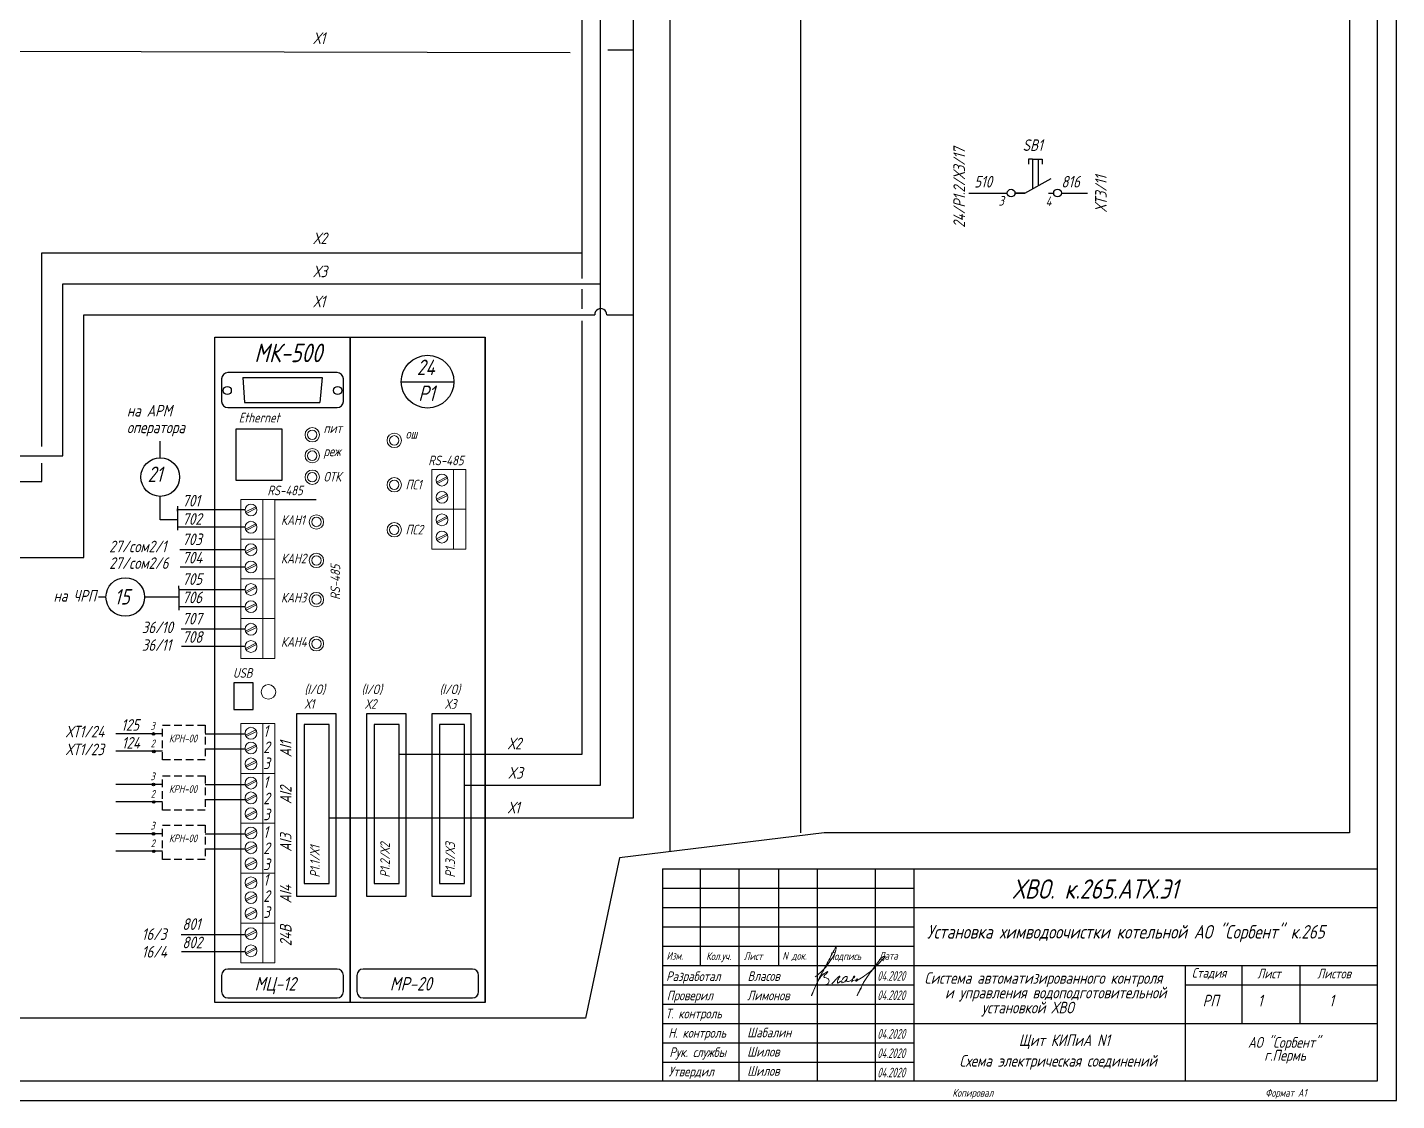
# Model space of a CAD drawing. Header units: millimetres. Extents: x 2155 to 4370, y 1157 to 1761.
# Drawn here: x 4015.6 to 4370, y 1167.2 to 1444.9 of the extents above; entities that cross this region are included whole.
import ezdxf

# ---------------------------------------------------------------- set-up
doc = ezdxf.new("R2010")
doc.units = ezdxf.units.MM
doc.linetypes.add('HIDDEN', pattern=[0.375, 0.25, -0.125])
doc.layers.add('MAIN', color=7, linetype='Continuous', lineweight=50)
doc.layers.add('Текст', color=7, linetype='Continuous', lineweight=50)
for name, color, linetype in [('TEXT', 250, 'Continuous'), ('АСУТП', 7, 'Continuous'), ('проводка', 184, 'Continuous')]:
    doc.layers.add(name, color=color, linetype=linetype)
doc.styles.add('GOST тип А', font='GOST_A.TTF', dxfattribs={"oblique": 15})
doc.styles.add('ROMANC', font='GOST_A.TTF', dxfattribs={"oblique": 15, "height": 3})
doc.styles.get("Standard").update_dxf_attribs({"font": 'GOST_A.TTF', "width": 0.8, "oblique": 15, "height": 3})

# ---------------------------------------------------------------- blocks, each defined once
blk = doc.blocks.new('Власов')
at = {"layer": 'проводка', "lineweight": 18}
for points in [[(-0.58, 2.47), (1.27, 4.07), (2.73, 5.82), (3.82, 7.33), (4.64, 9.02), (4.84, 10.28), (4.04, 8.93), (3.16, 7.2), (1.39, 3.86), (0.52, 2.26), (-1.55, -2.37), (-0.72, -0.35), (0.34, 1.8), (1.73, 3.31), (2.62, 3.78), (2.31, 3.3), (1.91, 2.96), (1.61, 2.44), (2.21, 2.21), (2.85, 1.83), (2.99, 1.4), (2.77, 0.75), (2.36, 0.49), (2.18, 0.43), (2.07, 0.4), (1.98, 0.4)], [(3.73, 0.66), (4.37, 1.39), (4.91, 2.01), (5.22, 2.29), (5.78, 2.66), (5.59, 2.28), (5.16, 1.05), (5.19, 0.9), (5.7, 1.1), (6.25, 1.38), (6.27, 1.2), (6.3, 1.02), (7.02, 1.21), (7.63, 2.13), (7.63, 2.52), (6.76, 2.22), (6.42, 1.7)]]:
    blk.add_spline(points, degree=3, dxfattribs=at)
for points, knots in [([(9.73, 1.6), (9.73, 1.6), (10.28, 1.61), (10.33, 1.73), (10.3, 1.95), (10.1, 1.88), (9.94, 1.44), (9.82, 1.2), (10.65, 1.75), (14.06, 4.01), (14.83, 4.98), (18.2, 8.2), (16.58, 7.61), (15.42, 5.89), (12.84, 2.54), (12.14, 1.35), (11.17, -0.37), (10.2, -2.51), (10.72, -1.41), (10.96, -1), (11.17, -0.6), (11.31, -0.38), (11.4, -0.29)], [5.202172, 5.202172, 5.202172, 5.202172, 5.207482, 5.981017, 6.074049, 6.477149, 7.534813, 8.416864, 10.873297, 16.080912, 19.105162, 21.731982, 23.469351, 25.755203, 29.311429, 34.513333, 38.416271, 38.862024, 39.053994, 43.961574, 49.897464, 51.239132, 51.239132, 51.239132, 51.239132]), ([(7.53, 1.66), (7.5, 1.54), (7.54, 1.28), (8.01, 1.24), (8.83, 1.57), (9.1, 2.08), (9.9, 2.69), (9.43, 2.64), (9.3, 2.52), (9.14, 2.21), (9.04, 1.25), (8.71, 1.13), (8.92, 1.39), (9.3, 1.54), (9.6, 1.6)], [0, 0, 0, 0, 0.614094, 1.118723, 1.807789, 3.045572, 4.744461, 5.191863, 5.576495, 6.389957, 8.441618, 9.345517, 10.182193, 10.758393, 10.758393, 10.758393, 10.758393])]:
    blk.add_open_spline(points, degree=3, knots=knots, dxfattribs=at)

msp = doc.modelspace()

# ---------------------------------------------------------------- hatches: boundary and pattern name
h = msp.add_hatch(color=7)
edge = h.paths.add_edge_path()
edge.add_arc((4048.2453, 1262.0639), 0.3271, 0, 360)
h = msp.add_hatch(color=7)
edge = h.paths.add_edge_path()
edge.add_arc((4048.2972, 1257.508), 0.3271, 0, 360)
h = msp.add_hatch(color=7)
edge = h.paths.add_edge_path()
edge.add_arc((4048.2453, 1248.9838), 0.3271, 0, 360)
h = msp.add_hatch(color=7)
edge = h.paths.add_edge_path()
edge.add_arc((4048.2972, 1244.4279), 0.3271, 0, 360)
h = msp.add_hatch(color=7)
edge = h.paths.add_edge_path()
edge.add_arc((4048.2453, 1236.2152), 0.3271, 0, 360)
h = msp.add_hatch(color=7)
edge = h.paths.add_edge_path()
edge.add_arc((4048.2972, 1231.6593), 0.3271, 0, 360)

# ---------------------------------------------------------------- linework, layer by layer
at = {"color": 7}
for p, q in [((4370.023, 1167.1508), (4370.023, 1761.1508)), ((4271.2342, 1402.0401), (4273.7447, 1402.0401)), ((4271.2342, 1402.0401), (4273.7447, 1402.0401)), ((4279.878, 1402.006), (4281.2484, 1402.006)), ((4279.878, 1402.006), (4281.2484, 1402.006)), ((4024.7556, 1373.7568), (4024.7556, 1378.5222)), ((4071.3289, 1354.2777), (4091.866, 1354.2777)), ((4071.3289, 1354.2777), (4071.8079, 1347.8694)), ((4091.9308, 1354.2777), (4091.2735, 1347.8694)), ((4091.866, 1354.2777), (4091.9308, 1354.2777)), ((4071.8079, 1347.8694), (4091.2735, 1347.8694)), ((4069.6077, 1340.9892), (4081.4483, 1340.9892)), ((4069.6077, 1327.68), (4069.6077, 1340.9875)), ((4081.4483, 1340.9892), (4081.4483, 1327.68)), ((4021.5759, 1334.066), (4024.7556, 1334.066)), ((4081.4483, 1327.68), (4069.6077, 1327.68)), ((4079.6538, 1322.7608), (4090.3618, 1322.7608)), ((4071.9699, 1320.0511), (4054.4199, 1320.0511)), ((4054.4199, 1319.6905), (4054.4199, 1319.6905)), ((4071.9699, 1315.5961), (4054.4199, 1315.5961)), ((4071.9352, 1309.6935), (4055.0118, 1309.6935)), ((4071.9352, 1305.2385), (4055.1571, 1305.2385)), ((4071.9354, 1299.3973), (4054.7726, 1299.3973)), ((4071.9354, 1294.9423), (4054.7726, 1294.9423)), ((4071.9348, 1289.1518), (4055.3612, 1289.1518)), ((4071.9348, 1284.6968), (4055.5065, 1284.6968)), ((4068.9974, 1275.3057), (4068.9974, 1268.3876)), ((4074.0084, 1275.3057), (4068.9974, 1275.3057)), ((4074.0084, 1268.3876), (4074.0084, 1275.3057)), ((4068.9974, 1268.3876), (4074.0084, 1268.3876)), ((4048.2453, 1262.0639), (4038.497, 1262.0639)), ((4050.5368, 1262.0676), (4047.6559, 1262.0676)), ((4061.6042, 1262.0676), (4071.9988, 1262.0676)), ((4048.2702, 1257.5575), (4038.5219, 1257.5575)), ((4050.5887, 1257.5575), (4048.2702, 1257.5575)), ((4061.6042, 1258.1797), (4071.9819, 1258.1797)), ((4048.2453, 1248.9838), (4038.497, 1248.9838)), ((4050.5368, 1248.9875), (4047.6559, 1248.9875)), ((4061.6042, 1248.9875), (4071.9988, 1248.9875)), ((4048.2702, 1244.4775), (4038.5219, 1244.4775)), ((4050.5887, 1244.4775), (4048.2702, 1244.4775)), ((4061.6042, 1245.0997), (4071.9819, 1245.0997)), ((4048.2453, 1236.2152), (4038.497, 1236.2152)), ((4050.5368, 1236.2189), (4047.6559, 1236.2189)), ((4061.6042, 1236.2189), (4071.9988, 1236.2189)), ((4221.8315, 1236.4612, -248.958), (4168.8999, 1230)), ((4357.789, 1236.4612, -248.958), (4221.8315, 1236.4612, -248.958)), ((4048.2702, 1231.7089), (4038.5219, 1231.7089)), ((4050.5887, 1231.7089), (4048.2702, 1231.7089)), ((4061.6042, 1232.3311), (4071.9819, 1232.3311)), ((4168.8999, 1230), (4160.0526, 1188.5252)), ((4071.9348, 1210.0885), (4055.3612, 1210.0885)), ((4071.9348, 1205.6335), (4055.5065, 1205.6335)), ((3529.023, 1167.1508), (4370.023, 1167.1508))]:
    msp.add_line(p, q, dxfattribs=at)
at = {"color": 7, "lineweight": 30}
for p, q in [((4365.023, 1756.1508), (4365.023, 1172.1508)), ((4172.3802, 1609.3804), (4172.3802, 1313.7831)), ((4163.8228, 1602.4358), (4163.8228, 1248.6944)), ((4159.1173, 1594.9758), (4159.1173, 1379.9113)), ((4165.8548, 1439.0938), (4172.3802, 1439.0938)), ((4007.9048, 1438.7946), (4156.1172, 1438.4178)), ((4019.3666, 1336.489), (4019.3666, 1386.6086)), ((4019.3666, 1386.6086), (4159.1173, 1386.6086)), ((4024.7556, 1334.066), (4024.7556, 1378.5222)), ((4024.7556, 1378.5222), (4163.8228, 1378.5222)), ((4159.1173, 1377.1883), (4159.1173, 1372.0938)), ((4030.1669, 1307.7425), (4030.1669, 1370.5697)), ((4030.1669, 1370.5697), (4162.4579, 1370.5697)), ((4159.1173, 1369.0068), (4159.1173, 1256.7132)), ((4165.5449, 1370.5697), (4172.3802, 1370.5697)), ((4064.1288, 1364.764), (4099.1288, 1364.764)), ((4064.1288, 1192.5092), (4064.1288, 1364.764)), ((4099.1288, 1192.5092), (4099.1288, 1364.764)), ((4099.1288, 1364.764), (4099.1288, 1192.5092)), ((4099.1288, 1364.764), (4099.1288, 1192.5092)), ((4099.1288, 1192.5092), (4099.1288, 1364.764)), ((4099.1288, 1364.764), (4134.1288, 1364.764)), ((4099.1288, 1192.5092), (4099.1288, 1364.764)), ((4134.1288, 1192.5092), (4134.1288, 1364.764)), ((4134.1288, 1364.764), (4134.1288, 1192.5092)), ((4134.1288, 1364.764), (4134.1288, 1192.5092)), ((4134.1288, 1192.5092), (4134.1288, 1364.764)), ((4049.9812, 1333.5999), (4049.9812, 1337.8499)), ((3967.4416, 1334.066), (4024.7556, 1334.066)), ((4019.3116, 1327.375), (4019.3116, 1332.1291)), ((3942.2734, 1327.375), (4019.3116, 1327.375)), ((4049.9812, 1317.4497), (4049.9812, 1323.5123)), ((4054.4199, 1321.0145), (4054.4199, 1314.8815)), ((4054.4199, 1319.6905), (4054.4199, 1320.3568)), ((4054.4199, 1319.6905), (4054.4199, 1314.8106)), ((4054.4199, 1317.4497), (4049.9812, 1317.4497)), ((4172.3802, 1313.7831), (4172.3802, 1240.2745)), ((3884.9668, 1307.7425), (4030.1669, 1307.7425)), ((4035.9327, 1297.4981), (4033.984, 1297.4981)), ((4054.7726, 1297.4981), (4045.9327, 1297.4981)), ((4054.7726, 1299.7388), (4054.7726, 1300.4052)), ((4054.7726, 1299.7388), (4054.7726, 1294.1286)), ((4159.1173, 1256.7132), (4111.8634, 1256.7132)), ((4163.8228, 1248.6944), (4128.7251, 1248.6944)), ((4172.3802, 1240.2745), (4093.7251, 1240.2745)), ((4099.1288, 1192.5092), (4064.1288, 1192.5092)), ((4134.1288, 1192.5092), (4099.1288, 1192.5092)), ((4365.023, 1172.1508), (3549.023, 1172.1508))]:
    msp.add_line(p, q, dxfattribs=at)
at = {"color": 7, "linetype": 'Continuous'}
for p, q in [((4273.7447, 1402.0363), (4280.6356, 1405.8198)), ((4273.7447, 1402.0363), (4280.6356, 1405.8198)), ((4112.3664, 1353.2343), (4126.0164, 1353.2343)), ((4180.023, 1222.1207), (4245.023, 1222.1207)), ((4180.023, 1217.1207), (4245.023, 1217.1207)), ((4180.023, 1212.1207), (4245.023, 1212.1207)), ((4180.023, 1197.1207), (4245.023, 1197.1207)), ((4180.023, 1192.1207), (4245.023, 1192.1207)), ((4180.023, 1192.1207), (4245.023, 1192.1207)), ((4180.023, 1187.1207), (4245.023, 1187.1207)), ((4180.023, 1182.1207), (4245.023, 1182.1207)), ((4180.023, 1177.1207), (4245.023, 1177.1207))]:
    msp.add_line(p, q, dxfattribs=at)
at = {"color": 7, "linetype": 'Continuous', "lineweight": -3}
msp.add_line((4259.271, 1402.0439), (4269.2739, 1402.0439), dxfattribs=at)
at = {"color": 7, "linetype": 'Continuous', "lineweight": 0}
for p, q in [((4125.9331, 1330.5006), (4125.9331, 1320.2122)), ((4121.4538, 1327.2646), (4124.1793, 1328.6227)), ((4121.6399, 1326.8911), (4124.3654, 1328.2492)), ((4076.495, 1322.7608), (4076.495, 1312.4724)), ((4121.4538, 1322.8096), (4124.1793, 1324.1677)), ((4121.6399, 1322.4361), (4124.3654, 1323.7942)), ((4072.0157, 1319.5248), (4074.7412, 1320.8828)), ((4072.2019, 1319.1513), (4074.9273, 1320.5093)), ((4125.9331, 1320.2122), (4125.9331, 1309.9238)), ((4072.0157, 1315.0698), (4074.7412, 1316.4278)), ((4072.2019, 1314.6963), (4074.9273, 1316.0543)), ((4121.4538, 1316.9762), (4124.1793, 1318.3343)), ((4121.6399, 1316.6027), (4124.3654, 1317.9608)), ((4076.495, 1312.4724), (4076.495, 1302.184)), ((4121.4538, 1312.5212), (4124.1793, 1313.8793)), ((4121.6399, 1312.1477), (4124.3654, 1313.5058)), ((4072.0157, 1309.2364), (4074.7412, 1310.5944)), ((4072.2019, 1308.8629), (4074.9273, 1310.2209)), ((4072.0157, 1304.7814), (4074.7412, 1306.1394)), ((4072.2019, 1304.4079), (4074.9273, 1305.7659)), ((4076.495, 1302.184), (4076.495, 1291.8956)), ((4072.0157, 1298.948), (4074.7412, 1300.306)), ((4072.2019, 1298.5745), (4074.9273, 1299.9325)), ((4072.0157, 1294.493), (4074.7412, 1295.851)), ((4072.2019, 1294.1195), (4074.9273, 1295.4775)), ((4076.495, 1291.8956), (4076.495, 1281.6072)), ((4072.0157, 1288.6596), (4074.7412, 1290.0176)), ((4072.2019, 1288.2861), (4074.9273, 1289.6441)), ((4072.0157, 1284.2046), (4074.7412, 1285.5626)), ((4072.2019, 1283.8311), (4074.9273, 1285.1891)), ((4072.0157, 1261.7472), (4074.7412, 1263.1052)), ((4072.2019, 1261.3736), (4074.9273, 1262.7317)), ((4076.495, 1264.7386), (4076.495, 1251.8328)), ((4072.0157, 1257.9206), (4074.7412, 1259.2786)), ((4072.2019, 1257.5471), (4074.9273, 1258.9051)), ((4072.0157, 1253.8057), (4074.7412, 1255.1638)), ((4072.2019, 1253.4322), (4074.9273, 1254.7903)), ((4076.495, 1251.8328), (4076.495, 1238.9269)), ((4072.0157, 1248.8413), (4074.7412, 1250.1994)), ((4072.2019, 1248.4678), (4074.9273, 1249.8258)), ((4072.0157, 1245.0148), (4074.7412, 1246.3728)), ((4072.2019, 1244.6412), (4074.9273, 1245.9993)), ((4072.0157, 1240.8999), (4074.7412, 1242.2579)), ((4072.2019, 1240.5264), (4074.9273, 1241.8844)), ((4072.0157, 1235.9355), (4074.7412, 1237.2935)), ((4076.495, 1238.9269), (4076.495, 1226.0211)), ((4072.0157, 1232.1089), (4074.7412, 1233.467)), ((4072.2019, 1235.562), (4074.9273, 1236.92)), ((4072.2019, 1231.7354), (4074.9273, 1233.0934)), ((4072.0157, 1227.9941), (4074.7412, 1229.3521)), ((4072.2019, 1227.6206), (4074.9273, 1228.9786)), ((4072.0157, 1223.0297), (4074.7412, 1224.3877)), ((4072.2019, 1222.6561), (4074.9273, 1224.0142)), ((4076.495, 1226.0211), (4076.495, 1213.1153)), ((4072.0157, 1219.2031), (4074.7412, 1220.5611)), ((4072.2019, 1218.8296), (4074.9273, 1220.1876)), ((4072.0157, 1215.0882), (4074.7412, 1216.4463)), ((4072.2019, 1214.7147), (4074.9273, 1216.0728)), ((4076.495, 1213.1153), (4076.495, 1202.8269)), ((4072.0157, 1209.8793), (4074.7412, 1211.2373)), ((4072.2019, 1209.5058), (4074.9273, 1210.8638)), ((4072.0157, 1205.4243), (4074.7412, 1206.7823)), ((4072.2019, 1205.0508), (4074.9273, 1206.4088))]:
    msp.add_line(p, q, dxfattribs=at)
at = {"color": 7, "linetype": 'ByBlock', "lineweight": 30}
for p, q in [((4180.023, 1227.1207), (4180.023, 1172.1669)), ((4315.4002, 1172.1669), (4315.4002, 1202.1207)), ((4330.023, 1187.1207), (4330.023, 1202.1207)), ((4345.023, 1187.1207), (4345.023, 1202.1207)), ((4315.4002, 1197.1207), (4365.023, 1197.1207))]:
    msp.add_line(p, q, dxfattribs=at)
at = {"color": 7, "linetype": 'Continuous', "lineweight": 30}
for p, q in [((4180.023, 1227.1207), (4365.023, 1227.1207)), ((4189.773, 1227.1207), (4189.773, 1202.1207)), ((4199.773, 1227.1207), (4199.773, 1172.1207)), ((4210.023, 1227.1207), (4210.023, 1202.1207)), ((4220.023, 1227.1207), (4220.023, 1172.1207)), ((4235.023, 1227.1207), (4235.023, 1172.1207)), ((4245.023, 1227.1207), (4245.023, 1172.1207)), ((4245.023, 1217.1207), (4365.023, 1217.1207)), ((4180.023, 1207.1207), (4245.023, 1207.1207)), ((4180.023, 1202.1207), (4365.023, 1202.1207)), ((4245.023, 1187.1207), (4365.023, 1187.1207))]:
    msp.add_line(p, q, dxfattribs=at)
at = {"color": 7}
for points in [[(4067.4788, 1346.5216), (4095.7788, 1346.5216, 0.41421356), (4097.3788, 1348.1216), (4097.3788, 1353.9894, 0.41421356), (4095.7788, 1355.5894), (4067.4788, 1355.5894, 0.41421356), (4065.8788, 1353.9894), (4065.8788, 1348.1216, 0.41421356)], [(4067.4788, 1193.7527), (4095.7788, 1193.7527, 0.41421356), (4097.3788, 1195.3527), (4097.3788, 1199.5699, 0.41421356), (4095.7788, 1201.1699), (4067.4788, 1201.1699, 0.41421356), (4065.8788, 1199.5699), (4065.8788, 1195.3527, 0.41421356)], [(4102.4788, 1193.7527), (4130.7788, 1193.7527, 0.41421356), (4132.3788, 1195.3527), (4132.3788, 1199.5699, 0.41421356), (4130.7788, 1201.1699), (4102.4788, 1201.1699, 0.41421356), (4100.8788, 1199.5699), (4100.8788, 1195.3527, 0.41421356)]]:
    msp.add_lwpolyline(points, format="xyb", close=True, dxfattribs=at)
at = {"color": 7, "linetype": 'Continuous', "lineweight": 0}
for points in [[(4120.2737, 1330.5006), (4129.0918, 1330.5006), (4129.0918, 1320.2122), (4120.2737, 1320.2122)], [(4070.8357, 1322.7608), (4079.6538, 1322.7608), (4079.6538, 1312.4724), (4070.8357, 1312.4724)], [(4120.2737, 1320.2122), (4129.0918, 1320.2122), (4129.0918, 1309.9238), (4120.2737, 1309.9238)], [(4070.8357, 1312.4724), (4079.6538, 1312.4724), (4079.6538, 1302.184), (4070.8357, 1302.184)], [(4070.8357, 1302.184), (4079.6538, 1302.184), (4079.6538, 1291.8956), (4070.8357, 1291.8956)], [(4070.8357, 1291.8956), (4079.6538, 1291.8956), (4079.6538, 1281.6072), (4070.8357, 1281.6072)], [(4070.8357, 1264.7386), (4079.6538, 1264.7386), (4079.6538, 1251.8328), (4070.8357, 1251.8328)], [(4070.8357, 1251.8328), (4079.6538, 1251.8328), (4079.6538, 1238.9269), (4070.8357, 1238.9269)], [(4070.8357, 1238.9269), (4079.6538, 1238.9269), (4079.6538, 1226.0211), (4070.8357, 1226.0211)], [(4070.8357, 1226.0211), (4079.6538, 1226.0211), (4079.6538, 1213.1153), (4070.8357, 1213.1153)], [(4070.8357, 1213.1153), (4079.6538, 1213.1153), (4079.6538, 1202.8269), (4070.8357, 1202.8269)]]:
    msp.add_lwpolyline(points, close=True, dxfattribs=at)
at = {"color": 7}
for points in [[(4085.3487, 1267.3308), (4095.4188, 1267.3308), (4095.4188, 1219.9454), (4085.3487, 1219.9454)], [(4103.4869, 1267.3308), (4113.557, 1267.3308), (4113.557, 1219.9454), (4103.4869, 1219.9454)], [(4120.3487, 1267.3308), (4130.4188, 1267.3308), (4130.4188, 1219.9454), (4120.3487, 1219.9454)]]:
    msp.add_lwpolyline(points, close=True, dxfattribs=at)
at = {"color": 7, "linetype": 'HIDDEN', "ltscale": 8}
for points in [[(4050.5887, 1264.2949), (4061.6042, 1264.2949), (4061.6042, 1255.3655), (4050.5887, 1255.3655)], [(4050.5887, 1251.2148), (4061.6042, 1251.2148), (4061.6042, 1242.2854), (4050.5887, 1242.2854)], [(4050.5887, 1238.4462), (4061.6042, 1238.4462), (4061.6042, 1229.5168), (4050.5887, 1229.5168)]]:
    msp.add_lwpolyline(points, close=True, dxfattribs=at)
at = {"color": 7, "lineweight": 30}
for points in [[(4093.7251, 1264.5267), (4087.2457, 1264.5267), (4087.2457, 1223.3543), (4093.7251, 1223.3543)], [(4111.8634, 1264.5267), (4105.3839, 1264.5267), (4105.3839, 1223.3543), (4111.8634, 1223.3543)], [(4128.7251, 1264.5267), (4122.2457, 1264.5267), (4122.2457, 1223.3543), (4128.7251, 1223.3543)]]:
    msp.add_lwpolyline(points, close=True, dxfattribs=at)
at = {"color": 7, "linetype": 'Continuous'}
for centre, radius in [((4270.2342, 1402.0439), 1), ((4270.2342, 1402.0439), 1), ((4282.2516, 1402.081), 1), ((4282.2516, 1402.081), 1), ((4119.1914, 1353.2343), 6.825)]:
    msp.add_circle(centre, radius, dxfattribs=at)
at = {"color": 7}
for centre, radius in [((4067.3304, 1350.9516), 1.0508), ((4095.9028, 1350.9516), 1.0508), ((4048.2453, 1262.0639), 0.3271), ((4048.2972, 1257.508), 0.3271), ((4048.2453, 1248.9838), 0.3271), ((4048.2972, 1244.4279), 0.3271), ((4048.2453, 1236.2152), 0.3271), ((4048.2972, 1231.6593), 0.3271)]:
    msp.add_circle(centre, radius, dxfattribs=at)
at = {"color": 7, "linetype": 'Continuous', "lineweight": 0}
for centre, radius in [((4089.3295, 1339.4969), 1.8603), ((4089.3295, 1339.4969), 1.2235), ((4110.5578, 1338.0389), 1.8603), ((4110.5578, 1338.0389), 1.2235), ((4089.3295, 1334.0806), 1.8603), ((4089.3295, 1334.0806), 1.2235), ((4089.3295, 1328.5122), 1.8603), ((4089.3295, 1328.5122), 1.2235), ((4122.9096, 1327.7569), 1.5368), ((4110.5578, 1326.5425), 1.8603), ((4110.5578, 1326.5425), 1.2235), ((4122.9096, 1323.3019), 1.5368), ((4073.4715, 1320.0171), 1.5368), ((4090.4043, 1316.921), 1.8603), ((4122.9096, 1317.4685), 1.5368), ((4073.4715, 1315.5621), 1.5368), ((4090.4043, 1316.921), 1.2235), ((4110.5578, 1314.8931), 1.8603), ((4110.5578, 1314.8931), 1.2235), ((4122.9096, 1313.0135), 1.5368), ((4073.4715, 1309.7286), 1.5368), ((4090.4043, 1306.9687), 1.8603), ((4090.4043, 1306.9687), 1.2235), ((4073.4715, 1305.2736), 1.5368), ((4073.4715, 1299.4402), 1.5368), ((4090.4043, 1296.8315), 1.8603), ((4090.4043, 1296.8315), 1.2235), ((4073.4715, 1294.9852), 1.5368), ((4073.4715, 1289.1518), 1.5368), ((4090.4043, 1285.4), 1.8603), ((4090.4043, 1285.4), 1.2235), ((4073.4715, 1284.6968), 1.5368), ((4077.9935, 1272.9465), 1.8973), ((4073.4715, 1262.2394), 1.5368), ((4073.4715, 1258.4128), 1.5368), ((4073.4715, 1254.298), 1.5368), ((4073.4715, 1249.3336), 1.5368), ((4073.4715, 1245.507), 1.5368), ((4073.4715, 1241.3922), 1.5368), ((4073.4715, 1236.4278), 1.5368), ((4073.4715, 1232.6012), 1.5368), ((4073.4715, 1228.4863), 1.5368), ((4073.4715, 1223.5219), 1.5368), ((4073.4715, 1219.6954), 1.5368), ((4073.4715, 1215.5805), 1.5368), ((4073.4715, 1210.3715), 1.5368), ((4073.4715, 1205.9165), 1.5368)]:
    msp.add_circle(centre, radius, dxfattribs=at)
at = {"color": 7, "lineweight": 30}
for centre in [(4049.9812, 1328.5556), (4040.9327, 1297.4981)]:
    msp.add_circle(centre, 5, dxfattribs=at)
msp.add_arc((4164.0014, 1370.6255), 1.5445, 357.932439, 182.067561, dxfattribs=at)
at = {"layer": 'MAIN', "color": 7, "linetype": 'Continuous', "lineweight": -3}
for p, q in [((4275.7516, 1410.8194), (4274.7516, 1410.8194)), ((4274.7516, 1410.8194), (4274.7516, 1410.0694)), ((4275.7516, 1410.8194), (4274.7516, 1410.8194)), ((4274.7516, 1410.8194), (4274.7516, 1410.0694)), ((4275.7516, 1410.8194), (4275.7516, 1403.1382)), ((4275.7516, 1410.8194), (4278.2516, 1410.8194)), ((4275.7516, 1410.8194), (4275.7516, 1403.1382)), ((4275.7516, 1410.8194), (4278.2516, 1410.8194)), ((4277.2516, 1410.8194), (4277.2516, 1404.0335)), ((4277.2516, 1410.8194), (4277.2516, 1404.0335)), ((4278.2516, 1410.8194), (4278.2516, 1410.0694)), ((4278.2516, 1410.8194), (4278.2516, 1409.5694)), ((4278.2516, 1410.8194), (4278.2516, 1410.0694)), ((4278.2516, 1410.8194), (4278.2516, 1409.5694)), ((4274.7516, 1410.0694), (4274.7516, 1409.5694)), ((4274.7516, 1410.0694), (4274.7516, 1409.5694)), ((4277.2516, 1404.0335), (4277.2516, 1403.9618)), ((4273.7447, 1402.0401), (4271.2342, 1402.0401)), ((4273.7447, 1402.0401), (4271.2342, 1402.0401)), ((4283.2516, 1402.0401), (4283.2508, 1402.0401)), ((4283.2508, 1402.0401), (4290.0268, 1402.0401))]:
    msp.add_line(p, q, dxfattribs=at)
at = {"layer": 'АСУТП', "color": 7}
for p, q in [((4182.0153, 1231.601, -248.958), (4182.0153, 1734.8822, -248.958)), ((4215.7718, 1236.4612, -248.958), (4215.7718, 1734.8822, -248.958)), ((4357.789, 1734.8822, -248.958), (4357.789, 1236.4612, -248.958)), ((4160.0526, 1188.5252, -248.958), (3556.8656, 1188.5252, -248.958))]:
    msp.add_line(p, q, dxfattribs=at)

# ---------------------------------------------------------------- block references
at = {"color": 7, "lineweight": 15}
msp.add_blockref('Власов', (4220.1274, 1196.717, -10), dxfattribs=at)

# ---------------------------------------------------------------- texts
at = {"color": 7, "linetype": 'Continuous', "lineweight": 0, "style": 'GOST тип А', "oblique": 15}
for s, height, p in [('Х1', 3, (4089.5823, 1440.6383)), ('Х2', 3, (4089.5823, 1388.8387)), ('Х3', 3, (4089.5823, 1380.2639)), ('Х1', 3, (4089.5823, 1372.4847)), ('МК-500', 4.8, (4074.3343, 1358.2804)), ('на АРМ', 3, (4041.3571, 1344.2162)), ('Ethernet', 2.5, (4070.3087, 1342.6768)), ('оператора', 3, (4041.3571, 1339.9023)), ('пит', 2.5, (4092.2531, 1339.9494)), ('ош', 2.5, (4113.4815, 1338.4914)), ('реж', 2.5, (4092.2531, 1333.9501)), ('RS-485', 2.5, (4119.3601, 1331.6021)), ('ОТК', 2.5, (4092.2531, 1327.3878)), ('RS-485', 2.5, (4077.7259, 1323.8358)), ('ПС1', 2.5, (4113.4815, 1325.3308)), ('701', 3, (4055.6893, 1320.9304)), ('702', 3, (4055.6893, 1316.1835)), ('КАН1', 2.5, (4081.2366, 1316.1693)), ('ПС2', 2.5, (4113.4815, 1313.6814)), ('27/cом2/1', 3, (4036.7556, 1309.0834)), ('703', 3, (4055.6893, 1310.9334)), ('704', 3, (4055.6893, 1306.1865)), ('КАН2', 2.5, (4081.2366, 1306.217)), ('27/cом2/6', 3, (4036.7556, 1304.7749)), ('705', 3, (4055.6893, 1300.6372)), ('на ЧРП', 3, (4022.3629, 1296.3067)), ('706', 3, (4055.6893, 1295.8903)), ('КАН3', 2.5, (4081.2366, 1296.0799)), ('36/10', 3, (4045.1955, 1288.1402)), ('707', 3, (4055.6893, 1290.3918)), ('708', 3, (4055.6893, 1285.6449)), ('КАН4', 2.5, (4081.2366, 1284.6483)), ('36/11', 3, (4045.1955, 1283.5693)), ('USB', 2.5, (4068.791, 1276.5866)), ('(I/O)', 2.5, (4087.3065, 1272.3515)), ('(I/O)', 2.5, (4102.0729, 1272.3515)), ('(I/O)', 2.5, (4122.2704, 1272.3515)), ('Х1', 2.5, (4087.3065, 1268.5639)), ('Х2', 2.5, (4102.9606, 1268.5639)), ('Х3', 2.5, (4123.6525, 1268.5639)), ('125', 3, (4039.871, 1262.8864)), ('ХТ1/24', 3, (4025.5036, 1261.166)), ('ХТ1/23', 3, (4025.5036, 1256.5525)), ('124', 3, (4040.0252, 1258.2657)), ('Х2', 3, (4139.9374, 1258.0844)), ('X3', 3, (4139.9374, 1250.4849)), ('Х1', 3, (4139.9374, 1241.4993)), ('801', 3, (4055.6893, 1211.3284)), ('16/3', 3, (4045.1955, 1208.7346)), ('802', 3, (4055.6893, 1206.5815)), ('16/4', 3, (4045.1955, 1204.1637)), (' МЦ-12', 3.5, (4072.6214, 1195.6396)), (' МР-20', 3.5, (4107.6214, 1195.6396))]:
    msp.add_text(s, height=height, dxfattribs=at).set_placement(p)
at = {"color": 7, "oblique": 15}
msp.add_text('24/Р1.2/Х3/17', height=3, rotation=90, dxfattribs=at).set_placement((4258.2921, 1393.0873, -124.479))
at = {"color": 7, "linetype": 'Continuous', "oblique": 15}
for s, height, p in [('SB1', 3, (4273.2228, 1412.952)), ('510', 3, (4260.671, 1403.4891)), ('816', 3, (4283.2377, 1403.4891)), ('3', 2.5, (4266.9639, 1398.8029)), ('4', 2.5, (4279.1421, 1398.6626)), ('24', 4, (4116.3984, 1354.9428)), ('Р1', 4, (4116.7832, 1348.2315)), ('3', 2, (4047.4489, 1263.1627)), ('КРН-00', 2, (4052.2294, 1259.8768)), ('1', 3, (4076.6506, 1261.3166)), ('2', 2, (4047.5008, 1258.6068)), ('2', 3, (4076.6506, 1257.1082)), ('3', 3, (4076.6506, 1252.9512)), ('3', 2, (4047.4489, 1250.0827)), ('КРН-00', 2, (4052.2294, 1246.7968)), ('1', 3, (4076.6506, 1248.0777)), ('2', 2, (4047.5008, 1245.5268)), ('2', 3, (4076.6506, 1243.8693)), ('3', 3, (4076.6506, 1239.7123)), ('3', 2, (4047.4489, 1237.3141)), ('1', 3, (4076.6506, 1235.1799)), ('2', 2, (4047.5008, 1232.7582)), ('КРН-00', 2, (4052.2294, 1234.0282)), ('2', 3, (4076.6506, 1230.9715)), ('3', 3, (4076.6506, 1226.8145)), ('1', 3, (4076.6506, 1222.798)), ('ХВО. к.265.АТХ.Э1', 5, (4270.639, 1219.4192)), ('2', 3, (4076.6506, 1218.5897)), ('3', 3, (4076.6506, 1214.4326)), ('Изм.', 2, (4181.023, 1203.6207)), ('N док.', 2, (4211.023, 1203.6207)), ('Дата', 2, (4236.023, 1203.6207)), ('Разработал', 2.5, (4180.9338, 1198.0868)), ('Власов', 2.5, (4202.0214, 1198.1383)), ('Стадия', 2.5, (4317.023, 1198.9566)), ('Лист', 2.5, (4333.957, 1198.7698)), ('Листов ', 2.5, (4349.4698, 1198.7698)), ('Проверил', 2.5, (4181.0894, 1193.1207)), ('Лимонов', 2.5, (4201.9214, 1193.1207)), ('Т. контроль', 2.5, (4180.7782, 1188.4315)), ('Н. контроль', 2.5, (4181.5002, 1183.4315)), ('Шабалин', 2.5, (4201.9214, 1183.5263)), ('АО "Сорбент"', 2.8, (4331.5334, 1180.819)), ('Рук. службы', 2.5, (4181.7782, 1178.4315)), ('Шилов', 2.5, (4201.9214, 1178.5564)), ('г.Пермь', 2.8, (4335.7697, 1177.4857)), ('Утвердил', 2.5, (4181.5822, 1173.4263)), ('Шилов', 2.5, (4201.9214, 1173.5732))]:
    msp.add_text(s, height=height, dxfattribs=at).set_placement(p)
msp.add_text('ХТ3/11', height=3, rotation=90, dxfattribs=at).set_placement((4294.9744, 1397.1246))
at = {"color": 7, "linetype": 'Continuous', "style": 'ROMANC', "oblique": 15}
for s, p in [('21', (4046.7126, 1327.2756)), ('15', (4038.1165, 1295.5539))]:
    msp.add_text(s, height=4, dxfattribs=at).set_placement(p)
at = {"color": 7, "linetype": 'Continuous', "lineweight": 0, "style": 'GOST тип А', "oblique": 15}
for s, height, p in [('RS-485', 2.5, (4096.5551, 1296.762)), ('AI1', 3, (4083.9584, 1256.003)), ('AI2', 3, (4083.9584, 1243.8875)), ('AI3', 3, (4083.9584, 1231.5691)), ('Р1.1/Х1', 2.5, (4091.2781, 1224.8693)), ('Р1.2/Х2', 2.5, (4109.4163, 1224.8693)), ('Р1.3/Х3', 2.5, (4126.2781, 1224.8693)), ('AI4', 3, (4083.9584, 1218.1815)), ('24В', 3, (4083.9584, 1207.1056))]:
    msp.add_text(s, height=height, rotation=90, dxfattribs=at).set_placement(p)
at = {"linetype": 'Continuous', "oblique": 15}
for s, height, p in [('Установка химводоочистки котельной АО "Сорбент" к.265', 3.5, (4248.4634, 1209.0903)), ('Система автоматизированного контроля', 3, (4247.7976, 1197.3819)), ('и управления водоподготовительной ', 3, (4253.1319, 1193.6095)), ('установкой ХВО', 3, (4262.629, 1189.7342))]:
    msp.add_text(s, height=height, dxfattribs=at).set_placement(p)
at = {"color": 7, "oblique": 15}
for s, p in [('Кол.уч.', (4191.273, 1203.5247)), ('Лист', (4201.0308, 1203.5247)), ('Подпись', (4223.023, 1203.5247))]:
    msp.add_text(s, height=2, dxfattribs=at).set_placement(p)
at = {"color": 7, "linetype": 'Continuous', "oblique": 15, "width": 0.8}
for p in [(4235.5899, 1198.1684), (4235.5899, 1193.1684), (4235.5899, 1183.1684), (4235.5899, 1178.1684), (4235.5899, 1173.1684)]:
    msp.add_text('04.2020', height=2.5, dxfattribs=at).set_placement(p)
at = {"color": 7, "style": 'GOST тип А', "oblique": 15}
for s, p in [('Копировал', (4255.023, 1168.1508)), ('Формат A1', (4336.023, 1168.1508))]:
    msp.add_text(s, height=2, dxfattribs=at).set_placement(p)
at = {"layer": 'TEXT', "color": 7, "linetype": 'Continuous', "lineweight": -3, "oblique": 15}
for s, p in [('Щит КИПиА N1', (4272.2301, 1181.2825)), ('Схема электрическая соединений', (4256.8504, 1175.9508))]:
    msp.add_text(s, height=3, dxfattribs=at).set_placement(p)
at = {"layer": 'Текст', "color": 7, "lineweight": -3, "oblique": 15}
for s, p in [('РП', (4319.8237, 1191.5459, 10)), ('1', (4334.1195, 1191.5459, 10)), ('1', (4352.5737, 1191.5459, 10))]:
    msp.add_text(s, height=3, dxfattribs=at).set_placement(p)

doc.saveas('drawing.dxf')
